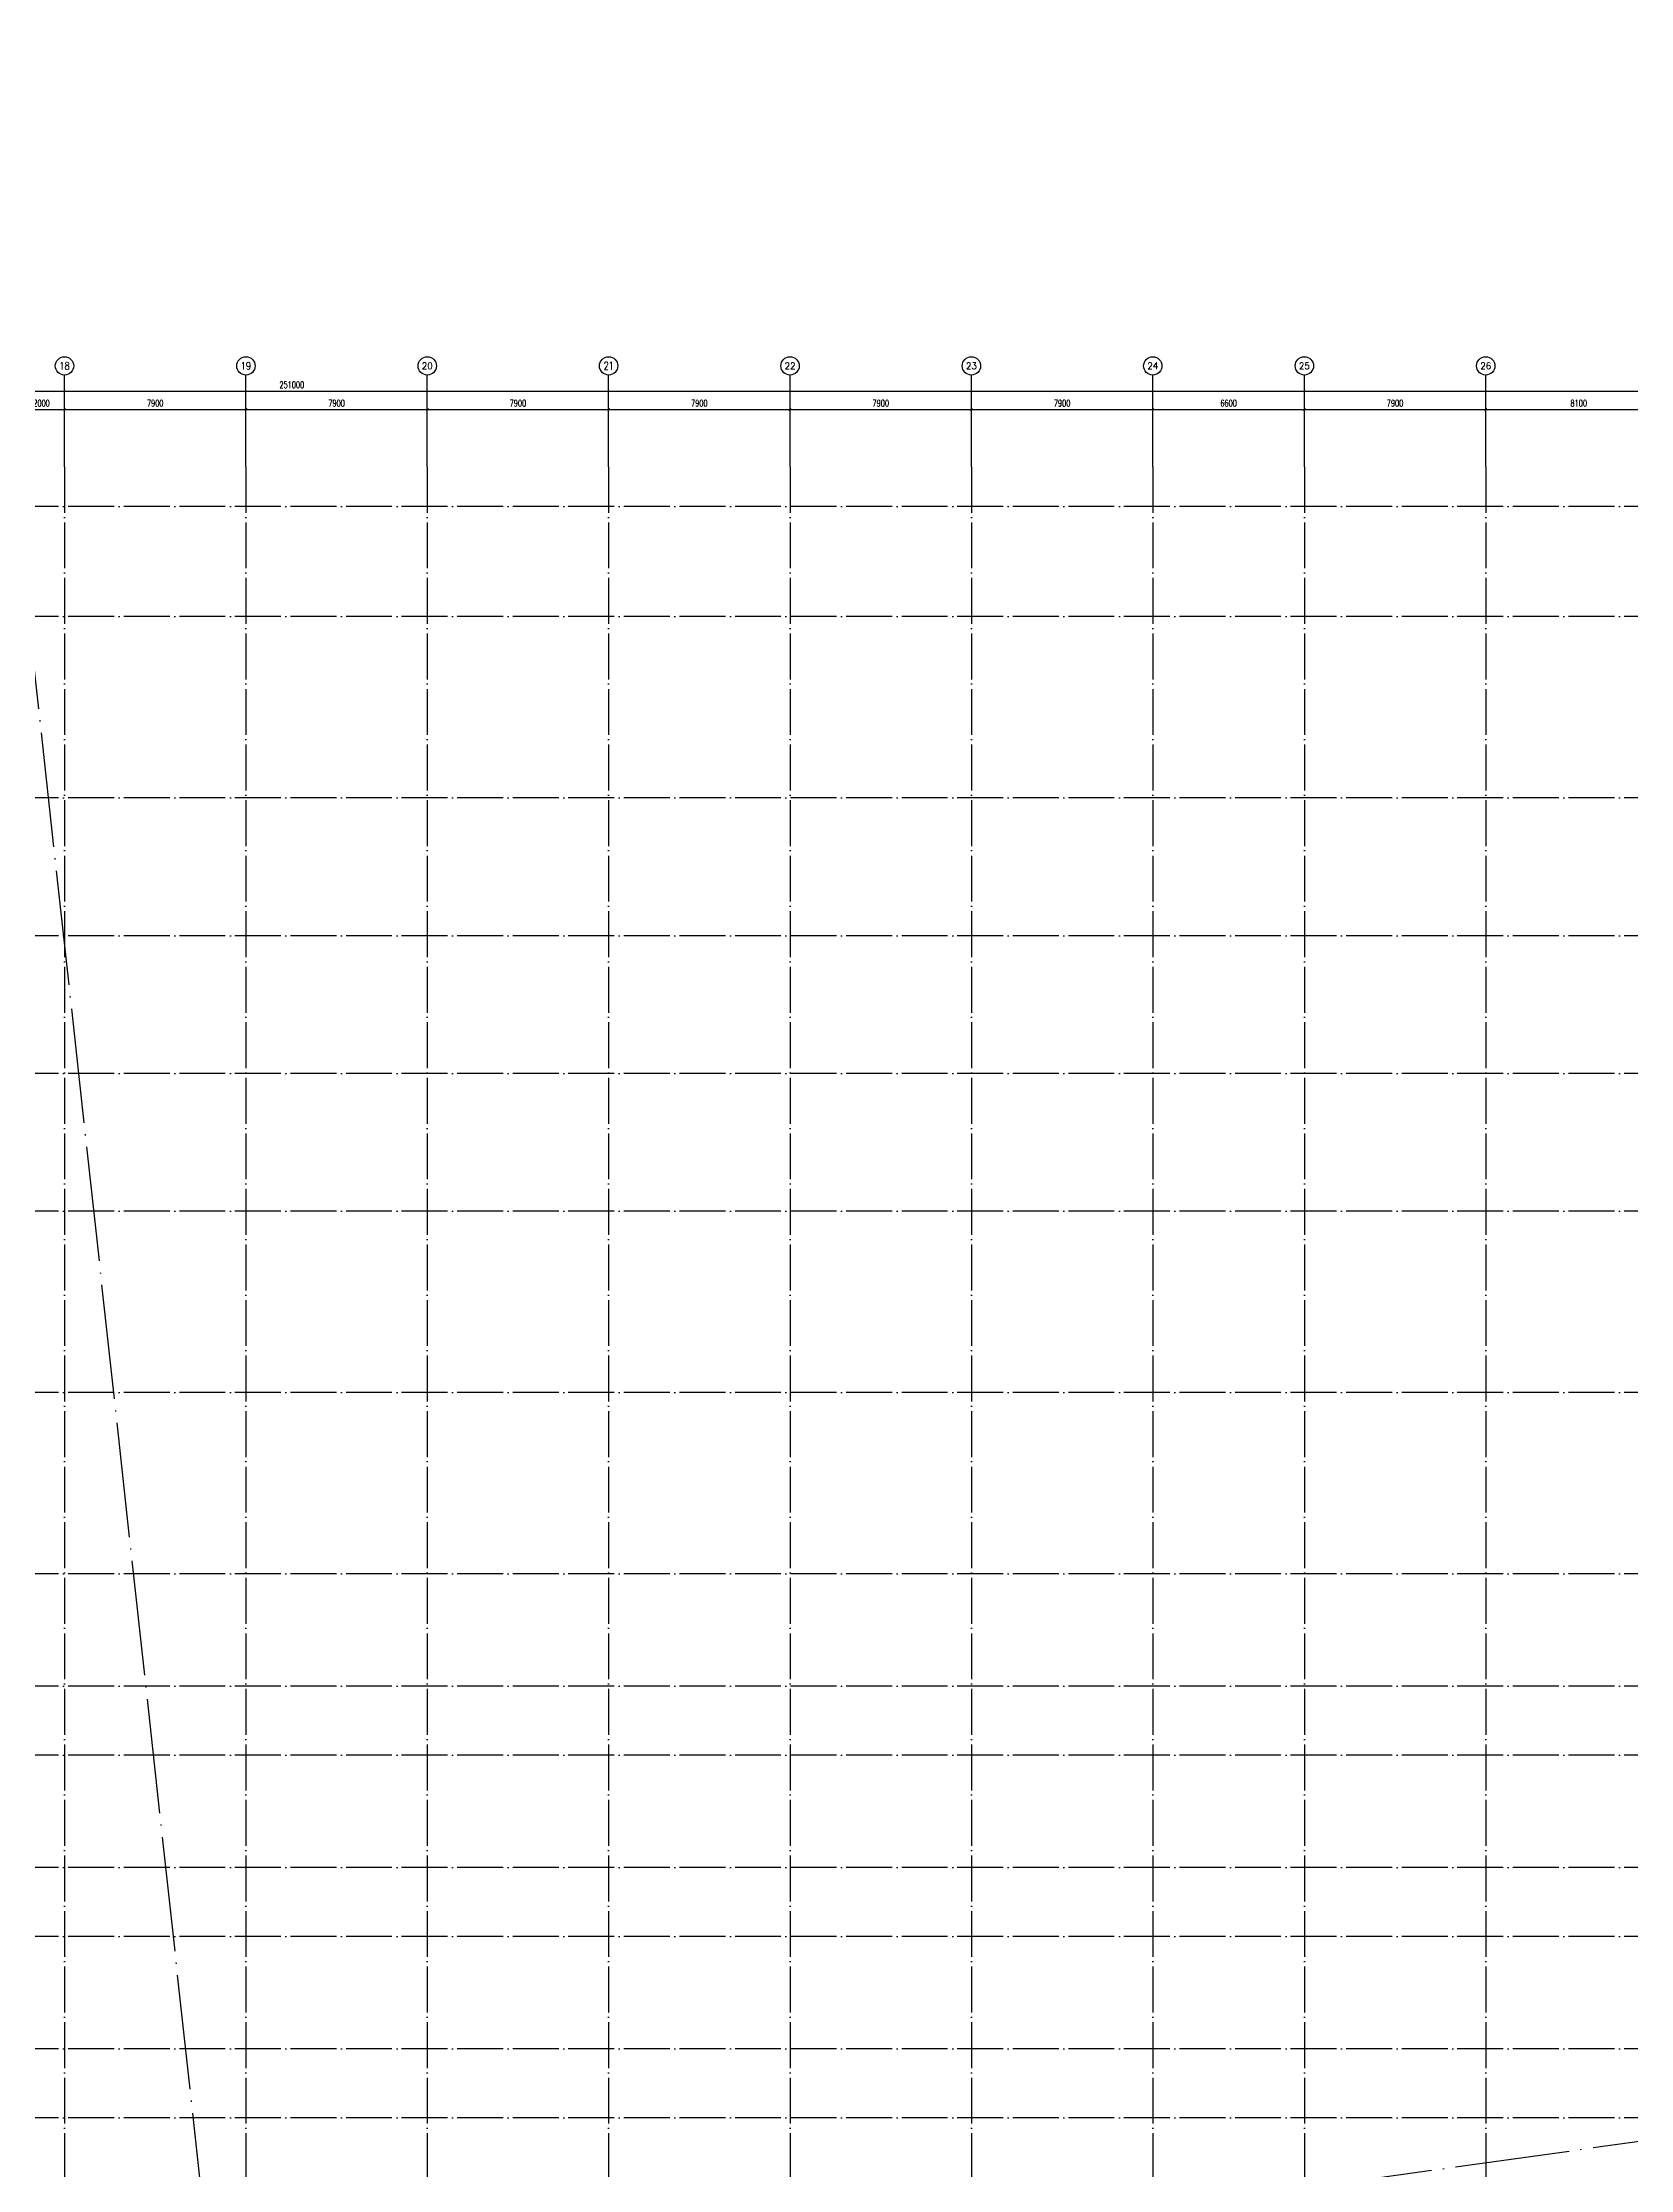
# Model space of a CAD drawing. Extents: x -23309 to 303886, y -33091 to 154511.
# Drawn here: x 114644 to 183803, y 61849 to 154511 of the extents above; entities that cross this region are included whole.
import ezdxf
from ezdxf.enums import TextEntityAlignment as Align

# ---------------------------------------------------------------- set-up
doc = ezdxf.new("R2010")
doc.units = 0
doc.header["$LTSCALE"] = 1000
doc.header["$MEASUREMENT"] = 0
doc.linetypes.add('DOTE', pattern=[2.42, 2, -0.2, 0.02, -0.2])
for name, color, linetype in [('AXIS', 3, 'Continuous'), ('AXIS_TEXT', 7, 'Continuous'), ('DOTE', 1, 'Continuous'), ('用地红线', 1, 'Continuous')]:
    doc.layers.add(name, color=color, linetype=linetype)
doc.styles.add('_TCH_AXIS', font='COMPLEX', dxfattribs={"bigfont": 'GBCBIG'})
doc.styles.add('_TCH_DIM_T3', font='SIMPLEX', dxfattribs={"width": 0.705882, "bigfont": 'GBCBIG'})
doc.styles.add('COMPLEX', font='COMPLEX')
doc.dimstyles.new('_TCH_ARCH&&100', dxfattribs={"dimtxt": 297.5, "dimasz": 100, "dimexe": 250, "dimexo": 300, "dimgap": 126.25, "dimtad": 1, "dimdec": 0, "dimzin": 0, "dimdsep": 46, "dimtxsty": '_TCH_DIM_T3', "dimblk": 'ARCHTICK', "dimcen": 0.09, "dimclrt": 7, "dimazin": 2, "dimtfac": 1, "dimtdec": 0, "dimtix": 1, "dimtmove": 2, "dimatfit": 3, "dimldrblk": 'ARCHTICK', "dimfxl": 100, "dimtolj": 1, "dimtzin": 0, "dimarcsym": 0})

# ---------------------------------------------------------------- blocks, each defined once
blk = doc.blocks.new('_ArchTick')
at = {"color": 0, "linetype": 'ByBlock', "const_width": 0.4}
blk.add_lwpolyline([(-0.5, -0.5), (0.5, 0.5)], dxfattribs=at)
blk = doc.blocks.new('*D156')
at = {"layer": 'AXIS', "color": 0, "lineweight": -2, "transparency": 16777216}
for p, q in [((113600, 136325), (113600, 138775)), ((113600, 138525), (115600, 138525)), ((115600, 136325), (115600, 138775))]:
    blk.add_line(p, q, dxfattribs=at)
at = {"layer": 'Defpoints', "color": 0, "transparency": 16777216}
for p in [(115600, 138525), (113600, 136025), (115600, 136025)]:
    blk.add_point(p, dxfattribs=at)
at = {"layer": 'AXIS', "color": 0, "lineweight": -2, "transparency": 16777216, "xscale": 100, "yscale": 100, "zscale": 100, "rotation": 180}
blk.add_blockref('_ArchTick', (113600, 138525), dxfattribs=at)
at = {"layer": 'AXIS', "color": 0, "lineweight": -2, "transparency": 16777216, "xscale": 100, "yscale": 100, "zscale": 100}
blk.add_blockref('_ArchTick', (115600, 138525), dxfattribs=at)
at = {"layer": 'AXIS', "color": 7, "transparency": 16777216, "insert": (114600, 138800), "char_height": 297.5, "attachment_point": 5, "style": '_TCH_DIM_T3'}
blk.add_mtext('\\A1;2000', dxfattribs=at)
blk = doc.blocks.new('*D157')
at = {"layer": 'AXIS', "color": 0, "lineweight": -2, "transparency": 16777216}
for p, q in [((115600, 136325), (115600, 138775)), ((115600, 138525), (123500, 138525)), ((123500, 136325), (123500, 138775))]:
    blk.add_line(p, q, dxfattribs=at)
at = {"layer": 'Defpoints', "color": 0, "transparency": 16777216}
for p in [(123500, 138525), (115600, 136025), (123500, 136025)]:
    blk.add_point(p, dxfattribs=at)
at = {"layer": 'AXIS', "color": 0, "lineweight": -2, "transparency": 16777216, "xscale": 100, "yscale": 100, "zscale": 100, "rotation": 180}
blk.add_blockref('_ArchTick', (115600, 138525), dxfattribs=at)
at = {"layer": 'AXIS', "color": 0, "lineweight": -2, "transparency": 16777216, "xscale": 100, "yscale": 100, "zscale": 100}
blk.add_blockref('_ArchTick', (123500, 138525), dxfattribs=at)
at = {"layer": 'AXIS', "color": 7, "transparency": 16777216, "insert": (119550, 138800), "char_height": 297.5, "attachment_point": 5, "style": '_TCH_DIM_T3'}
blk.add_mtext('\\A1;7900', dxfattribs=at)
blk = doc.blocks.new('*D158')
at = {"layer": 'AXIS', "color": 0, "lineweight": -2, "transparency": 16777216}
for p, q in [((123500, 136325), (123500, 138775)), ((123500, 138525), (131400, 138525)), ((131400, 136325), (131400, 138775))]:
    blk.add_line(p, q, dxfattribs=at)
at = {"layer": 'Defpoints', "color": 0, "transparency": 16777216}
for p in [(131400, 138525), (123500, 136025), (131400, 136025)]:
    blk.add_point(p, dxfattribs=at)
at = {"layer": 'AXIS', "color": 0, "lineweight": -2, "transparency": 16777216, "xscale": 100, "yscale": 100, "zscale": 100, "rotation": 180}
blk.add_blockref('_ArchTick', (123500, 138525), dxfattribs=at)
at = {"layer": 'AXIS', "color": 0, "lineweight": -2, "transparency": 16777216, "xscale": 100, "yscale": 100, "zscale": 100}
blk.add_blockref('_ArchTick', (131400, 138525), dxfattribs=at)
at = {"layer": 'AXIS', "color": 7, "transparency": 16777216, "insert": (127450, 138800), "char_height": 297.5, "attachment_point": 5, "style": '_TCH_DIM_T3'}
blk.add_mtext('\\A1;7900', dxfattribs=at)
blk = doc.blocks.new('*D159')
at = {"layer": 'AXIS', "color": 0, "lineweight": -2, "transparency": 16777216}
for p, q in [((131400, 136325), (131400, 138775)), ((131400, 138525), (139300, 138525)), ((139300, 136325), (139300, 138775))]:
    blk.add_line(p, q, dxfattribs=at)
at = {"layer": 'Defpoints', "color": 0, "transparency": 16777216}
for p in [(139300, 138525), (131400, 136025), (139300, 136025)]:
    blk.add_point(p, dxfattribs=at)
at = {"layer": 'AXIS', "color": 0, "lineweight": -2, "transparency": 16777216, "xscale": 100, "yscale": 100, "zscale": 100, "rotation": 180}
blk.add_blockref('_ArchTick', (131400, 138525), dxfattribs=at)
at = {"layer": 'AXIS', "color": 0, "lineweight": -2, "transparency": 16777216, "xscale": 100, "yscale": 100, "zscale": 100}
blk.add_blockref('_ArchTick', (139300, 138525), dxfattribs=at)
at = {"layer": 'AXIS', "color": 7, "transparency": 16777216, "insert": (135350, 138800), "char_height": 297.5, "attachment_point": 5, "style": '_TCH_DIM_T3'}
blk.add_mtext('\\A1;7900', dxfattribs=at)
blk = doc.blocks.new('*D160')
at = {"layer": 'AXIS', "color": 0, "lineweight": -2, "transparency": 16777216}
for p, q in [((139300, 136325), (139300, 138775)), ((139300, 138525), (147200, 138525)), ((147200, 136325), (147200, 138775))]:
    blk.add_line(p, q, dxfattribs=at)
at = {"layer": 'Defpoints', "color": 0, "transparency": 16777216}
for p in [(147200, 138525), (139300, 136025), (147200, 136025)]:
    blk.add_point(p, dxfattribs=at)
at = {"layer": 'AXIS', "color": 0, "lineweight": -2, "transparency": 16777216, "xscale": 100, "yscale": 100, "zscale": 100, "rotation": 180}
blk.add_blockref('_ArchTick', (139300, 138525), dxfattribs=at)
at = {"layer": 'AXIS', "color": 0, "lineweight": -2, "transparency": 16777216, "xscale": 100, "yscale": 100, "zscale": 100}
blk.add_blockref('_ArchTick', (147200, 138525), dxfattribs=at)
at = {"layer": 'AXIS', "color": 7, "transparency": 16777216, "insert": (143250, 138800), "char_height": 297.5, "attachment_point": 5, "style": '_TCH_DIM_T3'}
blk.add_mtext('\\A1;7900', dxfattribs=at)
blk = doc.blocks.new('*D161')
at = {"layer": 'AXIS', "color": 0, "lineweight": -2, "transparency": 16777216}
for p, q in [((147200, 136325), (147200, 138775)), ((147200, 138525), (155100, 138525)), ((155100, 136325), (155100, 138775))]:
    blk.add_line(p, q, dxfattribs=at)
at = {"layer": 'Defpoints', "color": 0, "transparency": 16777216}
for p in [(155100, 138525), (147200, 136025), (155100, 136025)]:
    blk.add_point(p, dxfattribs=at)
at = {"layer": 'AXIS', "color": 0, "lineweight": -2, "transparency": 16777216, "xscale": 100, "yscale": 100, "zscale": 100, "rotation": 180}
blk.add_blockref('_ArchTick', (147200, 138525), dxfattribs=at)
at = {"layer": 'AXIS', "color": 0, "lineweight": -2, "transparency": 16777216, "xscale": 100, "yscale": 100, "zscale": 100}
blk.add_blockref('_ArchTick', (155100, 138525), dxfattribs=at)
at = {"layer": 'AXIS', "color": 7, "transparency": 16777216, "insert": (151150, 138800), "char_height": 297.5, "attachment_point": 5, "style": '_TCH_DIM_T3'}
blk.add_mtext('\\A1;7900', dxfattribs=at)
blk = doc.blocks.new('*D162')
at = {"layer": 'AXIS', "color": 0, "lineweight": -2, "transparency": 16777216}
for p, q in [((155100, 136325), (155100, 138775)), ((155100, 138525), (163000, 138525)), ((163000, 136325), (163000, 138775))]:
    blk.add_line(p, q, dxfattribs=at)
at = {"layer": 'Defpoints', "color": 0, "transparency": 16777216}
for p in [(163000, 138525), (155100, 136025), (163000, 136025)]:
    blk.add_point(p, dxfattribs=at)
at = {"layer": 'AXIS', "color": 0, "lineweight": -2, "transparency": 16777216, "xscale": 100, "yscale": 100, "zscale": 100, "rotation": 180}
blk.add_blockref('_ArchTick', (155100, 138525), dxfattribs=at)
at = {"layer": 'AXIS', "color": 0, "lineweight": -2, "transparency": 16777216, "xscale": 100, "yscale": 100, "zscale": 100}
blk.add_blockref('_ArchTick', (163000, 138525), dxfattribs=at)
at = {"layer": 'AXIS', "color": 7, "transparency": 16777216, "insert": (159050, 138800), "char_height": 297.5, "attachment_point": 5, "style": '_TCH_DIM_T3'}
blk.add_mtext('\\A1;7900', dxfattribs=at)
blk = doc.blocks.new('*D163')
at = {"layer": 'AXIS', "color": 0, "lineweight": -2, "transparency": 16777216}
for p, q in [((163000, 136325), (163000, 138775)), ((163000, 138525), (169600, 138525)), ((169600, 136325), (169600, 138775))]:
    blk.add_line(p, q, dxfattribs=at)
at = {"layer": 'Defpoints', "color": 0, "transparency": 16777216}
for p in [(169600, 138525), (163000, 136025), (169600, 136025)]:
    blk.add_point(p, dxfattribs=at)
at = {"layer": 'AXIS', "color": 0, "lineweight": -2, "transparency": 16777216, "xscale": 100, "yscale": 100, "zscale": 100, "rotation": 180}
blk.add_blockref('_ArchTick', (163000, 138525), dxfattribs=at)
at = {"layer": 'AXIS', "color": 0, "lineweight": -2, "transparency": 16777216, "xscale": 100, "yscale": 100, "zscale": 100}
blk.add_blockref('_ArchTick', (169600, 138525), dxfattribs=at)
at = {"layer": 'AXIS', "color": 7, "transparency": 16777216, "insert": (166300, 138800), "char_height": 297.5, "attachment_point": 5, "style": '_TCH_DIM_T3'}
blk.add_mtext('\\A1;6600', dxfattribs=at)
blk = doc.blocks.new('*D164')
at = {"layer": 'AXIS', "color": 0, "lineweight": -2, "transparency": 16777216}
for p, q in [((169600, 136325), (169600, 138775)), ((169600, 138525), (177500, 138525)), ((177500, 136325), (177500, 138775))]:
    blk.add_line(p, q, dxfattribs=at)
at = {"layer": 'Defpoints', "color": 0, "transparency": 16777216}
for p in [(177500, 138525), (169600, 136025), (177500, 136025)]:
    blk.add_point(p, dxfattribs=at)
at = {"layer": 'AXIS', "color": 0, "lineweight": -2, "transparency": 16777216, "xscale": 100, "yscale": 100, "zscale": 100, "rotation": 180}
blk.add_blockref('_ArchTick', (169600, 138525), dxfattribs=at)
at = {"layer": 'AXIS', "color": 0, "lineweight": -2, "transparency": 16777216, "xscale": 100, "yscale": 100, "zscale": 100}
blk.add_blockref('_ArchTick', (177500, 138525), dxfattribs=at)
at = {"layer": 'AXIS', "color": 7, "transparency": 16777216, "insert": (173550, 138800), "char_height": 297.5, "attachment_point": 5, "style": '_TCH_DIM_T3'}
blk.add_mtext('\\A1;7900', dxfattribs=at)
blk = doc.blocks.new('*D165')
at = {"layer": 'AXIS', "color": 0, "lineweight": -2, "transparency": 16777216}
for p, q in [((177500, 136325), (177500, 138775)), ((177500, 138525), (185600, 138525)), ((185600, 136325), (185600, 138775))]:
    blk.add_line(p, q, dxfattribs=at)
at = {"layer": 'Defpoints', "color": 0, "transparency": 16777216}
for p in [(185600, 138525), (177500, 136025), (185600, 136025)]:
    blk.add_point(p, dxfattribs=at)
at = {"layer": 'AXIS', "color": 0, "lineweight": -2, "transparency": 16777216, "xscale": 100, "yscale": 100, "zscale": 100, "rotation": 180}
blk.add_blockref('_ArchTick', (177500, 138525), dxfattribs=at)
at = {"layer": 'AXIS', "color": 0, "lineweight": -2, "transparency": 16777216, "xscale": 100, "yscale": 100, "zscale": 100}
blk.add_blockref('_ArchTick', (185600, 138525), dxfattribs=at)
at = {"layer": 'AXIS', "color": 7, "transparency": 16777216, "insert": (181550, 138800), "char_height": 297.5, "attachment_point": 5, "style": '_TCH_DIM_T3'}
blk.add_mtext('\\A1;8100', dxfattribs=at)
blk = doc.blocks.new('*D175')
at = {"layer": 'AXIS', "color": 0, "lineweight": -2, "transparency": 16777216}
for p, q in [((0, 136325), (0, 139575)), ((0, 139325), (251000, 139325)), ((251000, 136325), (251000, 139575))]:
    blk.add_line(p, q, dxfattribs=at)
at = {"layer": 'Defpoints', "color": 0, "transparency": 16777216}
for p in [(251000, 139325), (0, 136025), (251000, 136025)]:
    blk.add_point(p, dxfattribs=at)
at = {"layer": 'AXIS', "color": 0, "lineweight": -2, "transparency": 16777216, "xscale": 100, "yscale": 100, "zscale": 100, "rotation": 180}
blk.add_blockref('_ArchTick', (0, 139325), dxfattribs=at)
at = {"layer": 'AXIS', "color": 0, "lineweight": -2, "transparency": 16777216, "xscale": 100, "yscale": 100, "zscale": 100}
blk.add_blockref('_ArchTick', (251000, 139325), dxfattribs=at)
at = {"layer": 'AXIS', "color": 7, "transparency": 16777216, "insert": (125500, 139600), "char_height": 297.5, "attachment_point": 5, "style": '_TCH_DIM_T3'}
blk.add_mtext('\\A1;251000', dxfattribs=at)
blk = doc.blocks.new('_AXISO')
blk.add_circle((0, 0), 0.5)
at = {"layer": 'AXIS_TEXT', "style": 'COMPLEX', "width": 1.041667}
blk.add_attdef('A', text='', height=0.56, dxfattribs=at).set_placement((-0.25, -0.28), (0.25, -0.28), align=Align.FIT)

msp = doc.modelspace()

# ---------------------------------------------------------------- linework, layer by layer
at = {"layer": 'AXIS'}
for p, q in [((115600, 136025.4), (115600, 140025.4)), ((123500, 136025.4), (123500, 140025.4)), ((131400, 136025.4), (131400, 140025.4)), ((139300, 136025.4), (139300, 140025.4)), ((147200, 136025.4), (147200, 140025.4)), ((155100, 136025.4), (155100, 140025.4)), ((163000, 136025.4), (163000, 140025.4)), ((169600, 136025.4), (169600, 140025.4)), ((177500, 136025.4), (177500, 140025.4))]:
    msp.add_line(p, q, dxfattribs=at)
at = {"layer": 'DOTE', "linetype": 'DOTE'}
for p, q in [((115600, 136025.4), (115600, -12369.1)), ((123500, 136025.4), (123500, -12369.1)), ((131400, 136025.4), (131400, -12369.1)), ((139300, 136025.4), (139300, -12369.1)), ((147200, 136025.4), (147200, -12369.1)), ((155100, 136025.4), (155100, -12369.1)), ((163000, 136025.4), (163000, -12369.1)), ((169600, 136025.4), (169600, -12369.1)), ((177500, 136025.4), (177500, -12370)), ((267803.3, 134300), (-4883.6, 134300)), ((267803.3, 129500), (-4883.6, 129500)), ((267803.3, 121600), (-4883.6, 121600)), ((267803.3, 115600), (-4883.6, 115600)), ((267803.3, 109600), (-4883.6, 109600)), ((267803.3, 103600), (-4883.6, 103600)), ((267803.3, 95700), (-4883.6, 95700)), ((267803.3, 87800), (-4883.6, 87800)), ((267803.3, 82900), (-4883.6, 82900)), ((267803.3, 79900), (-4883.6, 79900)), ((267803.3, 75000), (-4883.6, 75000)), ((267803.3, 72000), (-4883.6, 72000)), ((267803.3, 67100), (-4883.6, 67100)), ((267803.3, 64100), (-4883.6, 64100))]:
    msp.add_line(p, q, dxfattribs=at)
at = {"layer": '用地红线', "linetype": 'DOTE', "ltscale": 2.5}
msp.add_lwpolyline([(111284.2, 154511.4), (122259.3, 54391.7), (256468.7, 73223.2), (270117.4, -24011.1), (45671.3, -24011), (21595.5, 39449.2), (16162.1, 38615.9), (-17395.7, 139562.7)], close=True, dxfattribs=at)

# ---------------------------------------------------------------- block references
at = {"layer": 'AXIS'}
ref = msp.add_blockref('_AXISO', (115600, 140425.4), dxfattribs=dict(at, xscale=800, yscale=800, zscale=800))
ref.add_attrib('A', '18', dxfattribs={"layer": 'AXIS_TEXT', "height": 321.14, "style": '_TCH_AXIS', "width": 1.034483}).set_placement((115370.6, 140264.9), (115829.4, 140264.9), align=Align.FIT)
ref = msp.add_blockref('_AXISO', (123500, 140425.4), dxfattribs=dict(at, xscale=800, yscale=800, zscale=800))
ref.add_attrib('A', '19', dxfattribs={"layer": 'AXIS_TEXT', "height": 328.45, "style": '_TCH_AXIS'}).set_placement((123273.2, 140261.2), (123726.8, 140261.2), align=Align.FIT)
ref = msp.add_blockref('_AXISO', (131400, 140425.4), dxfattribs=dict(at, xscale=800, yscale=800, zscale=800))
ref.add_attrib('A', '20', dxfattribs={"layer": 'AXIS_TEXT', "height": 294.28, "style": '_TCH_AXIS'}).set_placement((131161.8, 140278.3), (131638.2, 140278.3), align=Align.FIT)
ref = msp.add_blockref('_AXISO', (139300, 140425.4), dxfattribs=dict(at, xscale=800, yscale=800, zscale=800))
ref.add_attrib('A', '21', dxfattribs={"layer": 'AXIS_TEXT', "height": 360.19, "style": '_TCH_AXIS', "width": 0.862069}).set_placement((139085.6, 140245.3), (139514.4, 140245.3), align=Align.FIT)
ref = msp.add_blockref('_AXISO', (147200, 140425.4), dxfattribs=dict(at, xscale=800, yscale=800, zscale=800))
ref.add_attrib('A', '22', dxfattribs={"layer": 'AXIS_TEXT', "height": 294.28, "style": '_TCH_AXIS'}).set_placement((146961.8, 140278.3), (147438.2, 140278.3), align=Align.FIT)
ref = msp.add_blockref('_AXISO', (155100, 140425.4), dxfattribs=dict(at, xscale=800, yscale=800, zscale=800))
ref.add_attrib('A', '23', dxfattribs={"layer": 'AXIS_TEXT', "height": 294.28, "style": '_TCH_AXIS'}).set_placement((154861.8, 140278.3), (155338.2, 140278.3), align=Align.FIT)
ref = msp.add_blockref('_AXISO', (163000, 140425.4), dxfattribs=dict(at, xscale=800, yscale=800, zscale=800))
ref.add_attrib('A', '24', dxfattribs={"layer": 'AXIS_TEXT', "height": 288.12, "style": '_TCH_AXIS', "width": 0.972222}).set_placement((162759.9, 140281.4), (163240.1, 140281.4), align=Align.FIT)
ref = msp.add_blockref('_AXISO', (169600, 140425.4), dxfattribs=dict(at, xscale=800, yscale=800, zscale=800))
ref.add_attrib('A', '25', dxfattribs={"layer": 'AXIS_TEXT', "height": 294.28, "style": '_TCH_AXIS'}).set_placement((169361.8, 140278.3), (169838.2, 140278.3), align=Align.FIT)
ref = msp.add_blockref('_AXISO', (177500, 140425.4), dxfattribs=dict(at, xscale=800, yscale=800, zscale=800))
ref.add_attrib('A', '26', dxfattribs={"layer": 'AXIS_TEXT', "height": 300.65, "style": '_TCH_AXIS', "width": 0.970588}).set_placement((177263.8, 140275.1), (177736.2, 140275.1), align=Align.FIT)

# ---------------------------------------------------------------- dimensions: what is measured, and where the dimension line sits
for p1, p2, distance, picture, middle in [((0, 136025.4), (251000, 136025.4), 3300, '*D175', (125500, 139600.4)), ((113600, 136025.4), (115600, 136025.4), 2500, '*D156', (114600, 138800.4)), ((115600, 136025.4), (123500, 136025.4), 2500, '*D157', (119550, 138800.4)), ((123500, 136025.4), (131400, 136025.4), 2500, '*D158', (127450, 138800.4)), ((131400, 136025.4), (139300, 136025.4), 2500, '*D159', (135350, 138800.4)), ((139300, 136025.4), (147200, 136025.4), 2500, '*D160', (143250, 138800.4)), ((147200, 136025.4), (155100, 136025.4), 2500, '*D161', (151150, 138800.4)), ((155100, 136025.4), (163000, 136025.4), 2500, '*D162', (159050, 138800.4)), ((163000, 136025.4), (169600, 136025.4), 2500, '*D163', (166300, 138800.4)), ((169600, 136025.4), (177500, 136025.4), 2500, '*D164', (173550, 138800.4)), ((177500, 136025.4), (185600, 136025.4), 2500, '*D165', (181550, 138800.4))]:
    dim = msp.add_aligned_dim(p1=p1, p2=p2, distance=distance, dimstyle='_TCH_ARCH&&100', dxfattribs=at)
    dim.commit()
    dim.dimension.update_dxf_attribs({"geometry": picture, "text_midpoint": middle})

doc.saveas('drawing.dxf')
